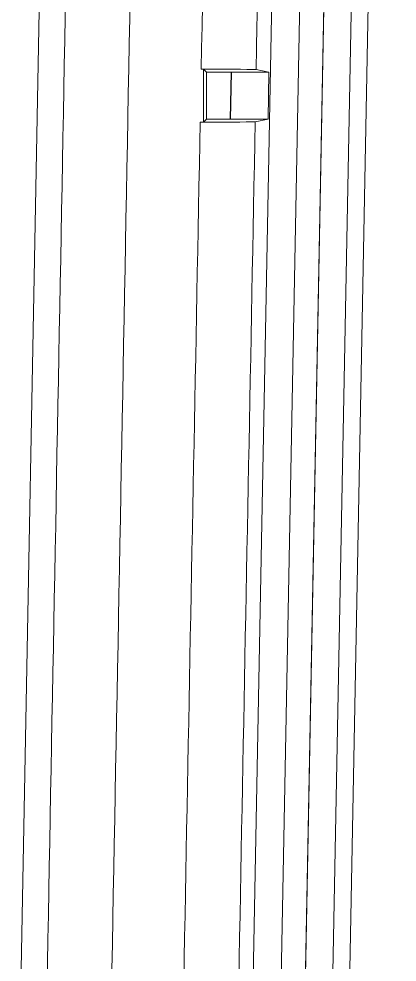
# Model space of a CAD drawing. Header units: inches. Extents: x 0 to 40, y 35.9 to 64.1.
# Drawn here: x 28.343 to 28.971, y 43.816 to 45.382 of the extents above; entities that cross this region are included whole.
import ezdxf

# ---------------------------------------------------------------- set-up
doc = ezdxf.new("R2010")
doc.units = ezdxf.units.IN
doc.header["$MEASUREMENT"] = 0
doc.layers.add('2', color=7, linetype='Continuous')

# ---------------------------------------------------------------- blocks, each defined once
blk = doc.blocks.new('block 1905')
at = {"layer": '2', "color": 80, "lineweight": 18, "true_color": 0x3fff00}
blk.add_lwpolyline([(28.9432, 47.9378), (28.8484, 42.9599)], dxfattribs=at)
blk = doc.blocks.new('block 1907')
at = {"layer": '2', "color": 80, "lineweight": 18, "true_color": 0x3fff00}
blk.add_lwpolyline([(28.8029, 42.9599), (28.8977, 47.9387)], dxfattribs=at)
blk = doc.blocks.new('block 1913')
at = {"layer": '2', "color": 80, "lineweight": 18, "true_color": 0x3fff00}
blk.add_lwpolyline([(28.8762, 42.9599), (28.971, 47.9373)], dxfattribs=at)
blk = doc.blocks.new('block 1941')
at = {"layer": '2', "color": 7, "lineweight": 18, "true_color": 0xffffff}
blk.add_lwpolyline([(28.7582, 45.2932), (28.6959, 45.2932)], dxfattribs=at)
blk = doc.blocks.new('block 1942')
at = {"layer": '2', "color": 7, "lineweight": 18, "true_color": 0xffffff}
blk.add_lwpolyline([(28.6544, 45.2928), (28.6544, 45.2153)], dxfattribs=at)
blk = doc.blocks.new('block 1956')
at = {"layer": '2', "color": 7, "lineweight": 18, "true_color": 0xffffff}
blk.add_lwpolyline([(28.6959, 45.2932), (28.6953, 45.2928)], dxfattribs=at)
blk = doc.blocks.new('block 1958')
at = {"layer": '2', "color": 7, "lineweight": 18, "true_color": 0xffffff}
blk.add_lwpolyline([(28.6544, 45.2928), (28.6493, 45.2979)], dxfattribs=at)
blk = doc.blocks.new('block 1970')
at = {"layer": '2', "color": 7, "lineweight": 18, "true_color": 0xffffff}
blk.add_lwpolyline([(28.6944, 45.2149), (28.6959, 45.2932)], dxfattribs=at)
blk = doc.blocks.new('block 1975')
at = {"layer": '2', "color": 7, "lineweight": 18, "true_color": 0xffffff}
blk.add_lwpolyline([(28.6953, 45.2928), (28.6544, 45.2928)], dxfattribs=at)
blk = doc.blocks.new('block 1978')
at = {"layer": '2', "color": 7, "lineweight": 18, "true_color": 0xffffff}
blk.add_lwpolyline([(28.6493, 45.2102), (28.6544, 45.2153)], dxfattribs=at)
blk = doc.blocks.new('block 1994')
at = {"layer": '2', "color": 7, "lineweight": 18, "true_color": 0xffffff}
blk.add_lwpolyline([(28.6938, 45.2153), (28.6944, 45.2149)], dxfattribs=at)
blk = doc.blocks.new('block 2003')
at = {"layer": '2', "color": 7, "lineweight": 18, "true_color": 0xffffff}
blk.add_lwpolyline([(28.6953, 45.2928), (28.6938, 45.2153)], dxfattribs=at)
blk = doc.blocks.new('block 2014')
at = {"layer": '2', "color": 7, "lineweight": 18, "true_color": 0xffffff}
blk.add_lwpolyline([(28.6544, 45.2153), (28.6938, 45.2153)], dxfattribs=at)
blk = doc.blocks.new('block 2028')
at = {"layer": '2', "color": 7, "lineweight": 18, "true_color": 0xffffff}
blk.add_lwpolyline([(28.7567, 45.2149), (28.7353, 45.2107)], dxfattribs=at)
blk = doc.blocks.new('block 2060')
at = {"layer": '2', "color": 7, "lineweight": 18, "true_color": 0xffffff}
blk.add_lwpolyline([(28.3429, 43.5982), (28.3813, 45.6311)], dxfattribs=at)
blk = doc.blocks.new('block 2077')
at = {"layer": '2', "color": 7, "lineweight": 18, "true_color": 0xffffff}
blk.add_lwpolyline([(28.7582, 45.2932), (28.7567, 45.2149)], dxfattribs=at)
blk = doc.blocks.new('block 2101')
at = {"layer": '2', "color": 7, "lineweight": 18, "true_color": 0xffffff}
blk.add_lwpolyline([(28.7617, 42.9183), (28.8574, 47.9395)], dxfattribs=at)
blk = doc.blocks.new('block 2104')
at = {"layer": '2', "color": 7, "lineweight": 18, "true_color": 0xffffff}
blk.add_lwpolyline([(28.8977, 47.9387), (28.8021, 42.9176)], dxfattribs=at)
blk = doc.blocks.new('block 2140')
at = {"layer": '2', "color": 7, "lineweight": 18, "true_color": 0xffffff}
blk.add_lwpolyline([(28.6493, 45.2102), (28.6493, 45.2979)], dxfattribs=at)
blk = doc.blocks.new('block 2218')
at = {"layer": '2', "color": 7, "lineweight": 18, "true_color": 0xffffff}
blk.add_lwpolyline([(28.7369, 45.2974), (28.7582, 45.2932)], dxfattribs=at)
blk = doc.blocks.new('block 2222')
at = {"layer": '2', "color": 7, "lineweight": 18, "true_color": 0xffffff}
blk.add_lwpolyline([(28.7156, 42.9192), (28.8113, 47.9404)], dxfattribs=at)
blk = doc.blocks.new('block 2223')
at = {"layer": '2', "color": 7, "lineweight": 18, "true_color": 0xffffff}
blk.add_lwpolyline([(28.6944, 45.2149), (28.7567, 45.2149)], dxfattribs=at)
blk = doc.blocks.new('block 2420')
at = {"layer": '2', "color": 7, "lineweight": 18, "true_color": 0xffffff}
blk.add_open_spline([(28.7353, 45.2107), (28.734, 45.2104), (28.6972, 45.2102), (28.6493, 45.2102)], degree=3, dxfattribs=at)
blk = doc.blocks.new('block 2423')
at = {"layer": '2', "color": 7, "lineweight": 18, "true_color": 0xffffff}
blk.add_open_spline([(28.6493, 45.2979), (28.6979, 45.2979), (28.7356, 45.2977), (28.7369, 45.2974)], degree=3, dxfattribs=at)
blk = doc.blocks.new('block 2497')
at = {"layer": '2', "color": 7, "lineweight": 18, "true_color": 0xffffff}
blk.add_lwpolyline([(28.4244, 45.6278), (28.4236, 45.5875), (28.4229, 45.5472), (28.4221, 45.5069), (28.4213, 45.4666), (28.4206, 45.4262), (28.4198, 45.3859), (28.4191, 45.3456), (28.4183, 45.3053), (28.4176, 45.265), (28.4168, 45.2247), (28.416, 45.1844), (28.4153, 45.144), (28.4146, 45.1037), (28.4138, 45.0634), (28.413, 45.0231), (28.4123, 44.9827), (28.4115, 44.9424), (28.4108, 44.9021), (28.41, 44.8618), (28.4093, 44.8215), (28.4085, 44.7812), (28.4077, 44.7409), (28.407, 44.7005), (28.4062, 44.6602), (28.4055, 44.6199), (28.4047, 44.5796), (28.404, 44.5393), (28.4032, 44.499), (28.4025, 44.4586), (28.4017, 44.4183), (28.401, 44.378), (28.4002, 44.3377), (28.3994, 44.2974), (28.3987, 44.257), (28.3979, 44.2167), (28.3972, 44.1764), (28.3964, 44.1361), (28.3956, 44.0958), (28.3949, 44.0555), (28.3941, 44.0152), (28.3934, 43.9749), (28.3926, 43.9345), (28.3919, 43.8942), (28.3911, 43.8539), (28.3903, 43.8136), (28.3896, 43.7732), (28.3889, 43.7329), (28.3881, 43.6926), (28.3873, 43.6523), (28.3866, 43.612)], dxfattribs=at)
blk = doc.blocks.new('block 2700')
at = {"layer": '2', "color": 7, "lineweight": 18, "true_color": 0xffffff}
blk.add_lwpolyline([(28.6099, 43.4308), (28.6106, 43.4664), (28.6113, 43.5019), (28.612, 43.5375), (28.6127, 43.5731), (28.6133, 43.6087), (28.614, 43.6443), (28.6147, 43.6799), (28.6154, 43.7155), (28.6161, 43.7511), (28.6168, 43.7866), (28.6174, 43.8222), (28.6181, 43.8578), (28.6188, 43.8934), (28.6195, 43.929), (28.6201, 43.9646), (28.6208, 44.0002), (28.6215, 44.0358), (28.6222, 44.0713), (28.6229, 44.1069), (28.6235, 44.1425), (28.6242, 44.1781), (28.6249, 44.2137), (28.6256, 44.2493), (28.6263, 44.2849), (28.627, 44.3205), (28.6276, 44.3561), (28.6283, 44.3916), (28.629, 44.4272), (28.6296, 44.4628), (28.6303, 44.4984), (28.631, 44.534), (28.6317, 44.5696), (28.6324, 44.6052), (28.633, 44.6408), (28.6337, 44.6763), (28.6344, 44.7119), (28.6351, 44.7475), (28.6358, 44.7831), (28.6365, 44.8187), (28.6371, 44.8543), (28.6378, 44.8899), (28.6385, 44.9255), (28.6391, 44.961), (28.6398, 44.9966), (28.6405, 45.0322), (28.6412, 45.0678), (28.6419, 45.1034), (28.6426, 45.139), (28.6432, 45.1746), (28.6439, 45.2102)], dxfattribs=at)
blk = doc.blocks.new('block 2725')
at = {"layer": '2', "color": 7, "lineweight": 18, "true_color": 0xffffff}
blk.add_lwpolyline([(28.6457, 45.2979), (28.6463, 45.3335), (28.647, 45.3691), (28.6477, 45.4047), (28.6484, 45.4403), (28.649, 45.4758), (28.6497, 45.5114), (28.6504, 45.547), (28.6511, 45.5826), (28.6518, 45.6182), (28.6524, 45.6538), (28.6531, 45.6894), (28.6538, 45.725), (28.6545, 45.7605), (28.6552, 45.7961), (28.6558, 45.8317), (28.6565, 45.8673), (28.6572, 45.9029), (28.6579, 45.9385), (28.6585, 45.9741), (28.6592, 46.0097), (28.6599, 46.0453), (28.6606, 46.0808), (28.6613, 46.1164), (28.662, 46.152), (28.6626, 46.1876), (28.6633, 46.2232), (28.664, 46.2588), (28.6647, 46.2944), (28.6654, 46.33), (28.666, 46.3655), (28.6667, 46.4012), (28.6674, 46.4367), (28.6681, 46.4723), (28.6687, 46.5079), (28.6694, 46.5435), (28.6701, 46.5791), (28.6708, 46.6147), (28.6715, 46.6503), (28.6722, 46.6859), (28.6728, 46.7215), (28.6735, 46.757), (28.6742, 46.7926), (28.6749, 46.8282), (28.6755, 46.8638), (28.6762, 46.8994), (28.6769, 46.935), (28.6776, 46.9706), (28.6782, 47.0062), (28.6789, 47.0417), (28.6796, 47.0773)], dxfattribs=at)
blk = doc.blocks.new('block 2726')
at = {"layer": '2', "color": 7, "lineweight": 18, "true_color": 0xffffff}
blk.add_open_spline([(28.6457, 45.2979), (28.6458, 45.2979), (28.6459, 45.2979), (28.6459, 45.2979), (28.646, 45.2979), (28.6461, 45.2979), (28.6461, 45.2979), (28.6462, 45.2979), (28.6463, 45.2979), (28.6463, 45.2979), (28.6465, 45.2979), (28.6465, 45.2979), (28.6465, 45.2979), (28.6467, 45.2979), (28.6468, 45.2979), (28.6468, 45.2979), (28.6469, 45.2979), (28.647, 45.2979), (28.647, 45.2979), (28.6471, 45.2979), (28.6472, 45.2979), (28.6472, 45.2979), (28.6473, 45.2979), (28.6474, 45.2979), (28.6474, 45.2979), (28.6476, 45.2979), (28.6476, 45.2979), (28.6476, 45.2979), (28.6478, 45.2979), (28.6479, 45.2979), (28.6479, 45.2979), (28.648, 45.2979), (28.6481, 45.2979), (28.6481, 45.2979), (28.6482, 45.2979), (28.6483, 45.2979), (28.6483, 45.2979), (28.6484, 45.2979), (28.6485, 45.2979), (28.6485, 45.2979), (28.6487, 45.2979), (28.6487, 45.2979), (28.6487, 45.2979), (28.6489, 45.2979), (28.649, 45.2979), (28.649, 45.2979), (28.6491, 45.2979), (28.6492, 45.2979), (28.6492, 45.2979)], degree=3, knots=[0, 0, 0, 0, 1, 1, 1, 2, 2, 2, 3, 3, 3, 4, 4, 4, 5, 5, 5, 6, 6, 6, 7, 7, 7, 8, 8, 8, 9, 9, 9, 10, 10, 10, 11, 11, 11, 12, 12, 12, 13, 13, 13, 14, 14, 14, 15, 15, 15, 16, 16, 16, 16], dxfattribs=at)
blk = doc.blocks.new('block 2727')
at = {"layer": '2', "color": 7, "lineweight": 18, "true_color": 0xffffff}
blk.add_open_spline([(28.6439, 45.2102), (28.644, 45.2102), (28.6441, 45.2102), (28.6441, 45.2102), (28.6442, 45.2102), (28.6443, 45.2102), (28.6443, 45.2102), (28.6445, 45.2102), (28.6446, 45.2102), (28.6446, 45.2102), (28.6447, 45.2102), (28.6448, 45.2102), (28.6448, 45.2102), (28.6449, 45.2102), (28.645, 45.2102), (28.645, 45.2102), (28.6451, 45.2102), (28.6452, 45.2102), (28.6452, 45.2102), (28.6453, 45.2102), (28.6454, 45.2102), (28.6454, 45.2102), (28.6456, 45.2102), (28.6457, 45.2102), (28.6457, 45.2102), (28.6458, 45.2102), (28.6459, 45.2102), (28.6459, 45.2102), (28.646, 45.2102), (28.6461, 45.2102), (28.6461, 45.2102), (28.6462, 45.2102), (28.6463, 45.2102), (28.6463, 45.2102), (28.6464, 45.2102), (28.6465, 45.2102), (28.6465, 45.2102), (28.6466, 45.2102), (28.6467, 45.2102), (28.6467, 45.2102), (28.6468, 45.2102), (28.6469, 45.2102), (28.6469, 45.2102), (28.6471, 45.2102), (28.6472, 45.2102), (28.6472, 45.2102), (28.6473, 45.2102), (28.6474, 45.2102), (28.6474, 45.2102), (28.6475, 45.2102), (28.6476, 45.2102), (28.6476, 45.2102), (28.6477, 45.2102), (28.6478, 45.2102), (28.6478, 45.2102), (28.6479, 45.2102), (28.648, 45.2102), (28.648, 45.2102), (28.6481, 45.2102), (28.6482, 45.2102), (28.6482, 45.2102), (28.6483, 45.2102), (28.6484, 45.2102), (28.6484, 45.2102), (28.6486, 45.2102), (28.6487, 45.2102), (28.6487, 45.2102), (28.6488, 45.2102), (28.6489, 45.2102), (28.6489, 45.2102), (28.649, 45.2102), (28.6491, 45.2102), (28.6491, 45.2102), (28.6492, 45.2102), (28.6493, 45.2102), (28.6493, 45.2102)], degree=3, knots=[0, 0, 0, 0, 1, 1, 1, 2, 2, 2, 3, 3, 3, 4, 4, 4, 5, 5, 5, 6, 6, 6, 7, 7, 7, 8, 8, 8, 9, 9, 9, 10, 10, 10, 11, 11, 11, 12, 12, 12, 13, 13, 13, 14, 14, 14, 15, 15, 15, 16, 16, 16, 17, 17, 17, 18, 18, 18, 19, 19, 19, 20, 20, 20, 21, 21, 21, 22, 22, 22, 23, 23, 23, 24, 24, 24, 25, 25, 25, 25], dxfattribs=at)
blk = doc.blocks.new('block 2731')
at = {"layer": '2', "color": 7, "lineweight": 18, "true_color": 0xffffff}
blk.add_lwpolyline([(28.5324, 45.6727), (28.5316, 45.6312), (28.5308, 45.5897), (28.5301, 45.5482), (28.5293, 45.5066), (28.5285, 45.4651), (28.5277, 45.4236), (28.527, 45.3821), (28.5262, 45.3406), (28.5254, 45.299), (28.5246, 45.2575), (28.5238, 45.216), (28.523, 45.1744), (28.5223, 45.1329), (28.5215, 45.0914), (28.5207, 45.0499), (28.5199, 45.0083), (28.5192, 44.9668), (28.5184, 44.9253), (28.5176, 44.8838), (28.5168, 44.8423), (28.5161, 44.8007), (28.5153, 44.7592), (28.5145, 44.7177), (28.5137, 44.6761), (28.5129, 44.6346), (28.5122, 44.5931), (28.5114, 44.5516), (28.5106, 44.51), (28.5098, 44.4685), (28.509, 44.427), (28.5083, 44.3855), (28.5075, 44.344), (28.5067, 44.3024), (28.5059, 44.2609), (28.5051, 44.2194), (28.5044, 44.1778), (28.5036, 44.1363), (28.5028, 44.0948), (28.502, 44.0533), (28.5012, 44.0117), (28.5004, 43.9702), (28.4997, 43.9287), (28.4989, 43.8872), (28.4981, 43.8456), (28.4973, 43.8041), (28.4966, 43.7626), (28.4958, 43.7211), (28.495, 43.6795), (28.4942, 43.638), (28.4935, 43.5965)], dxfattribs=at)
blk = doc.blocks.new('block 2855')
at = {"layer": '2', "color": 7, "lineweight": 18, "true_color": 0xffffff}
blk.add_lwpolyline([(28.7013, 43.4303), (28.702, 43.4659), (28.7026, 43.5015), (28.7033, 43.5371), (28.704, 43.5727), (28.7047, 43.6083), (28.7054, 43.6439), (28.7061, 43.6795), (28.7067, 43.7151), (28.7074, 43.7507), (28.7081, 43.7863), (28.7088, 43.822), (28.7095, 43.8576), (28.7101, 43.8932), (28.7108, 43.9288), (28.7115, 43.9644), (28.7121, 44), (28.7128, 44.0356), (28.7135, 44.0712), (28.7142, 44.1068), (28.7149, 44.1424), (28.7156, 44.178), (28.7162, 44.2136), (28.7169, 44.2493), (28.7176, 44.2848), (28.7183, 44.3205), (28.7189, 44.3561), (28.7196, 44.3917), (28.7203, 44.4273), (28.721, 44.4629), (28.7217, 44.4985), (28.7223, 44.5341), (28.723, 44.5697), (28.7237, 44.6053), (28.7244, 44.6409), (28.7251, 44.6765), (28.7258, 44.7122), (28.7264, 44.7478), (28.7271, 44.7834), (28.7278, 44.819), (28.7284, 44.8546), (28.7291, 44.8902), (28.7298, 44.9258), (28.7305, 44.9614), (28.7312, 44.997), (28.7319, 45.0326), (28.7325, 45.0682), (28.7332, 45.1038), (28.7339, 45.1394), (28.7346, 45.1751), (28.7353, 45.2107)], dxfattribs=at)
blk = doc.blocks.new('block 2856')
at = {"layer": '2', "color": 7, "lineweight": 18, "true_color": 0xffffff}
blk.add_lwpolyline([(28.7369, 45.2974), (28.7376, 45.333), (28.7383, 45.3686), (28.739, 45.4042), (28.7396, 45.4398), (28.7403, 45.4755), (28.741, 45.5111), (28.7417, 45.5467), (28.7423, 45.5823), (28.743, 45.6179), (28.7437, 45.6535), (28.7444, 45.6891), (28.745, 45.7247), (28.7457, 45.7603), (28.7464, 45.7959), (28.7471, 45.8315), (28.7478, 45.8671), (28.7485, 45.9028), (28.7491, 45.9384), (28.7498, 45.974), (28.7505, 46.0096), (28.7512, 46.0452), (28.7518, 46.0808), (28.7525, 46.1164), (28.7532, 46.152), (28.7539, 46.1876), (28.7546, 46.2232), (28.7552, 46.2588), (28.7559, 46.2944), (28.7566, 46.3301), (28.7573, 46.3656), (28.758, 46.4013), (28.7586, 46.4369), (28.7593, 46.4725), (28.76, 46.5081), (28.7607, 46.5437), (28.7613, 46.5793), (28.762, 46.6149), (28.7627, 46.6505), (28.7634, 46.6861), (28.7641, 46.7217), (28.7648, 46.7574), (28.7654, 46.7929), (28.7661, 46.8286), (28.7668, 46.8642), (28.7675, 46.8998), (28.7681, 46.9354), (28.7688, 46.971), (28.7695, 47.0066), (28.7702, 47.0422), (28.7709, 47.0778)], dxfattribs=at)

msp = doc.modelspace()

# ---------------------------------------------------------------- block references
at = {"layer": '2'}
for name in ['block 2222', 'block 2101', 'block 2104', 'block 1907', 'block 1905', 'block 1913', 'block 2725', 'block 2856', 'block 2731', 'block 2060', 'block 2497', 'block 2726', 'block 1958', 'block 2140', 'block 2423', 'block 1942', 'block 1975', 'block 2003', 'block 1970', 'block 1956', 'block 1941', 'block 2218', 'block 2077', 'block 1978', 'block 2420', 'block 2014', 'block 1994', 'block 2223', 'block 2855', 'block 2028', 'block 2700', 'block 2727']:
    msp.add_blockref(name, (0, 0), dxfattribs=at)

doc.saveas('drawing.dxf')
